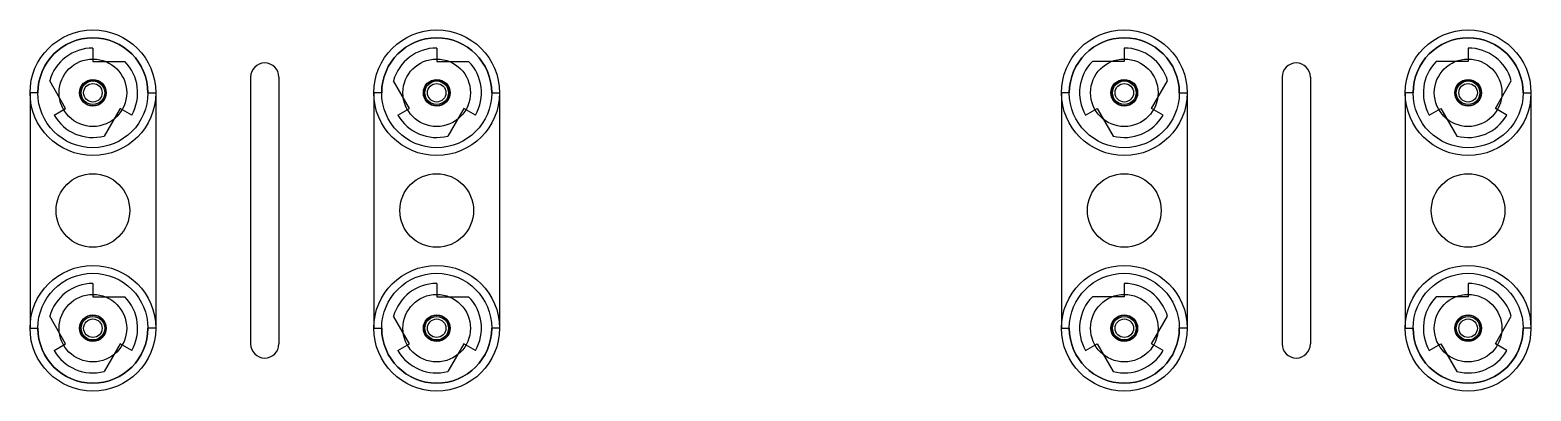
# Model space of a CAD drawing. Extents: x 4.41 to 13.96, y 34.5 to 36.8.
import ezdxf

# ---------------------------------------------------------------- set-up
doc = ezdxf.new("R2010")
doc.units = 0
doc.header["$LTSCALE"] = 5
doc.header["$MEASUREMENT"] = 0
for name, color, linetype in [('Z0_BOTCOMP', 4, 'Continuous'), ('Z0_CUT500', 4, 'Continuous'), ('Z0_PLASTICS', 37, 'Continuous'), ('Z0_RUBBER', 4, 'Continuous'), ('Z0_TOPCOMP', 6, 'Continuous')]:
    doc.layers.add(name, color=color, linetype=linetype)

msp = doc.modelspace()

# ---------------------------------------------------------------- linework, layer by layer
at = {"layer": 'Z0_BOTCOMP', "color": 4, "linetype": 'Continuous', "lineweight": 25}
for p, q in [((4.8125, 36.6814), (4.8125, 36.5964)), ((7, 36.6814), (7, 36.5964)), ((11.375, 36.6814), (11.375, 36.5964)), ((13.5625, 36.6814), (13.5625, 36.5964)), ((4.8125, 36.5964), (5.0155, 36.5964)), ((7, 36.5964), (7.203, 36.5964)), ((11.375, 36.5964), (11.172, 36.5964)), ((13.5625, 36.5964), (13.3595, 36.5964)), ((4.6393, 36.2964), (4.5378, 36.4722)), ((6.8268, 36.2964), (6.7253, 36.4722)), ((11.5482, 36.2964), (11.6497, 36.4722)), ((13.7357, 36.2964), (13.8372, 36.4722)), ((4.5657, 36.2539), (4.6393, 36.2964)), ((4.9857, 36.2964), (4.8842, 36.1205)), ((5.0593, 36.2539), (4.9857, 36.2964)), ((6.7532, 36.2539), (6.8268, 36.2964)), ((7.1732, 36.2964), (7.0717, 36.1205)), ((7.2468, 36.2539), (7.1732, 36.2964)), ((11.1282, 36.2539), (11.2018, 36.2964)), ((11.2018, 36.2964), (11.3033, 36.1205)), ((11.6218, 36.2539), (11.5482, 36.2964)), ((13.3157, 36.2539), (13.3893, 36.2964)), ((13.3893, 36.2964), (13.4908, 36.1205)), ((13.8093, 36.2539), (13.7357, 36.2964)), ((4.8125, 35.1814), (4.8125, 35.0964)), ((7, 35.1814), (7, 35.0964)), ((11.375, 35.1814), (11.375, 35.0964)), ((13.5625, 35.1814), (13.5625, 35.0964)), ((4.8125, 35.0964), (5.0155, 35.0964)), ((7, 35.0964), (7.203, 35.0964)), ((11.375, 35.0964), (11.172, 35.0964)), ((13.5625, 35.0964), (13.3595, 35.0964)), ((4.6393, 34.7964), (4.5378, 34.9722)), ((6.8268, 34.7964), (6.7253, 34.9722)), ((11.5482, 34.7964), (11.6497, 34.9722)), ((13.7357, 34.7964), (13.8372, 34.9722)), ((4.5657, 34.7539), (4.6393, 34.7964)), ((4.9857, 34.7964), (4.8842, 34.6205)), ((5.0593, 34.7539), (4.9857, 34.7964)), ((6.7532, 34.7539), (6.8268, 34.7964)), ((7.1732, 34.7964), (7.0717, 34.6205)), ((7.2468, 34.7539), (7.1732, 34.7964)), ((11.1282, 34.7539), (11.2018, 34.7964)), ((11.2018, 34.7964), (11.3033, 34.6205)), ((11.6218, 34.7539), (11.5482, 34.7964)), ((13.3157, 34.7539), (13.3893, 34.7964)), ((13.3893, 34.7964), (13.4908, 34.6205)), ((13.8093, 34.7539), (13.7357, 34.7964))]:
    msp.add_line(p, q, dxfattribs=at)
for centre, radius in [((4.8125, 36.3964), 0.085), ((7, 36.3964), 0.085), ((11.375, 36.3964), 0.085), ((13.5625, 36.3964), 0.085), ((4.8125, 36.3964), 0.059), ((7, 36.3964), 0.059), ((11.375, 36.3964), 0.059), ((13.5625, 36.3964), 0.059), ((4.8125, 34.8964), 0.085), ((4.8125, 34.8964), 0.059), ((7, 34.8964), 0.085), ((7, 34.8964), 0.059), ((11.375, 34.8964), 0.085), ((11.375, 34.8964), 0.059), ((13.5625, 34.8964), 0.085), ((13.5625, 34.8964), 0.059)]:
    msp.add_circle(centre, radius, dxfattribs=at)
for centre, start, end in [((4.8125, 36.3964), 90, 164.56793), ((7, 36.3964), 90, 164.56793), ((11.375, 36.3964), 15.43207, 90), ((13.5625, 36.3964), 15.43207, 90), ((4.8125, 36.3964), -30, 44.56793), ((7, 36.3964), -30, 44.56793), ((11.375, 36.3964), 135.43207, -150), ((13.5625, 36.3964), 135.43207, -150), ((4.8125, 36.3964), -150, -75.43207), ((7, 36.3964), -150, -75.43207), ((11.375, 36.3964), -104.56793, -30), ((13.5625, 36.3964), -104.56793, -30), ((4.8125, 34.8964), 90, 164.56793), ((7, 34.8964), 90, 164.56793), ((11.375, 34.8964), 15.43207, 90), ((13.5625, 34.8964), 15.43207, 90), ((4.8125, 34.8964), -30, 44.56793), ((7, 34.8964), -30, 44.56793), ((11.375, 34.8964), 135.43207, -150), ((13.5625, 34.8964), 135.43207, -150), ((4.8125, 34.8964), -150, -75.43207), ((7, 34.8964), -150, -75.43207), ((11.375, 34.8964), -104.56793, -30), ((13.5625, 34.8964), -104.56793, -30)]:
    msp.add_arc(centre, 0.285, start, end, dxfattribs=at)
at = {"layer": 'Z0_CUT500', "color": 5, "linetype": 'Continuous', "lineweight": 25}
for p, q in [((5.8163, 36.4964), (5.8163, 34.7964)), ((5.9962, 36.4964), (5.9962, 34.7964)), ((12.3788, 36.4964), (12.3788, 34.7964)), ((12.5587, 36.4964), (12.5587, 34.7964))]:
    msp.add_line(p, q, dxfattribs=at)
for centre, radius in [((4.8125, 36.3964), 0.0825), ((7, 36.3964), 0.0825), ((11.375, 36.3964), 0.0825), ((13.5625, 36.3964), 0.0825), ((4.8125, 35.6464), 0.2344), ((7, 35.6464), 0.2344), ((11.375, 35.6464), 0.2344), ((13.5625, 35.6464), 0.2344), ((4.8125, 34.8964), 0.0825), ((7, 34.8964), 0.0825), ((11.375, 34.8964), 0.0825), ((13.5625, 34.8964), 0.0825)]:
    msp.add_circle(centre, radius, dxfattribs=at)
for centre, start, end in [((5.9062, 36.4964), 0, 180), ((12.4688, 36.4964), 0, 180), ((5.9062, 34.7964), 180, 0), ((12.4688, 34.7964), 180, 0)]:
    msp.add_arc(centre, 0.09, start, end, dxfattribs=at)
at = {"layer": 'Z0_PLASTICS', "color": 37, "linetype": 'Continuous', "lineweight": 25}
for p, q in [((4.4625, 36.3964), (4.4125, 36.3964)), ((4.4125, 36.3964), (4.4125, 34.8964)), ((5.1625, 36.3964), (5.2125, 36.3964)), ((5.2125, 36.3964), (5.2125, 34.8964)), ((6.65, 36.3964), (6.6, 36.3964)), ((6.6, 36.3964), (6.6, 34.8964)), ((7.35, 36.3964), (7.4, 36.3964)), ((7.4, 36.3964), (7.4, 34.8964)), ((11.025, 36.3964), (10.975, 36.3964)), ((10.975, 36.3964), (10.975, 34.8964)), ((11.725, 36.3964), (11.775, 36.3964)), ((11.775, 36.3964), (11.775, 34.8964)), ((13.2125, 36.3964), (13.1625, 36.3964)), ((13.1625, 36.3964), (13.1625, 34.8964)), ((13.9125, 36.3964), (13.9625, 36.3964)), ((13.9625, 36.3964), (13.9625, 34.8964)), ((4.4125, 34.8964), (4.4625, 34.8964)), ((5.2125, 34.8964), (5.1625, 34.8964)), ((6.6, 34.8964), (6.65, 34.8964)), ((7.4, 34.8964), (7.35, 34.8964)), ((10.975, 34.8964), (11.025, 34.8964)), ((11.775, 34.8964), (11.725, 34.8964)), ((13.1625, 34.8964), (13.2125, 34.8964)), ((13.9625, 34.8964), (13.9125, 34.8964))]:
    msp.add_line(p, q, dxfattribs=at)
for centre in [(4.8125, 36.3964), (7, 36.3964), (11.375, 36.3964), (13.5625, 36.3964), (4.8125, 34.8964), (7, 34.8964), (11.375, 34.8964), (13.5625, 34.8964)]:
    msp.add_circle(centre, 0.075, dxfattribs=at)
for centre, start, end in [((4.8125, 36.3964), 0, 180), ((7, 36.3964), 0, 180), ((11.375, 36.3964), 0, 180), ((13.5625, 36.3964), 0, 180), ((4.8125, 34.8964), 180, 0), ((7, 34.8964), 180, 0), ((11.375, 34.8964), 180, 0), ((13.5625, 34.8964), 180, 0)]:
    msp.add_arc(centre, 0.35, start, end, dxfattribs=at)
at = {"layer": 'Z0_RUBBER', "color": 2, "linetype": 'Continuous', "lineweight": 25}
for centre, radius in [((4.8125, 36.3964), 0.4), ((7, 36.3964), 0.4), ((11.375, 36.3964), 0.4), ((13.5625, 36.3964), 0.4), ((4.8125, 36.3964), 0.215), ((7, 36.3964), 0.215), ((11.375, 36.3964), 0.215), ((13.5625, 36.3964), 0.215), ((4.8125, 34.8964), 0.4), ((7, 34.8964), 0.4), ((11.375, 34.8964), 0.4), ((13.5625, 34.8964), 0.4), ((4.8125, 34.8964), 0.215), ((7, 34.8964), 0.215), ((11.375, 34.8964), 0.215), ((13.5625, 34.8964), 0.215)]:
    msp.add_circle(centre, radius, dxfattribs=at)
at = {"layer": 'Z0_TOPCOMP', "color": 6, "linetype": 'Continuous', "lineweight": 25}
for centre in [(4.8125, 36.3964), (7, 36.3964), (11.375, 36.3964), (13.5625, 36.3964), (4.8125, 34.8964), (7, 34.8964), (11.375, 34.8964), (13.5625, 34.8964)]:
    msp.add_circle(centre, 0.35, dxfattribs=at)

doc.saveas('drawing.dxf')
